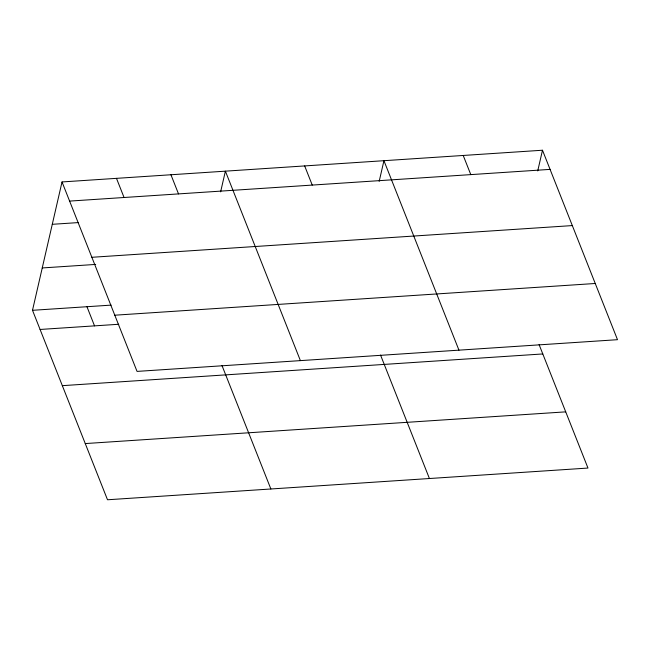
<?xml version="1.0" encoding="UTF-8"?>
<svg xmlns="http://www.w3.org/2000/svg" width="650" height="650" viewBox="0 0 650 650"><rect width="100%" height="100%" fill="white"/><g stroke="black" fill="none" stroke-linecap="round" stroke-linejoin="round"><path stroke-width="0.97" d="M539.086 344.589L587.974 468.057L107.51 499.769L32.5 310.31L62.026 181.943L542.49 150.231L617.5 339.69L137.044 371.402L62.026 181.943M220.626 191.847L225.387 171.161L300.398 360.62M379.178 181.382L383.939 160.696L458.949 350.155M537.729 170.918L542.49 150.231M69.615 201.094L550.071 169.382M52.284 224.307L78.504 222.576M91.861 257.294L572.325 225.582M42.242 267.946L95.688 264.42M32.5 310.31L111.15 305.118M114.79 315.201L595.246 283.489M40.081 329.461L118.739 324.269M62.335 385.661L542.791 353.949M85.264 443.568L565.719 411.856M463.214 155.464L470.795 174.614M380.534 355.054L429.423 478.522M304.663 165.929L312.244 185.079M170.934 174.752L178.514 193.903M221.983 365.511L270.871 488.987M116.48 178.344L124.061 197.502M86.954 306.719L94.534 325.869"/></g></svg>
